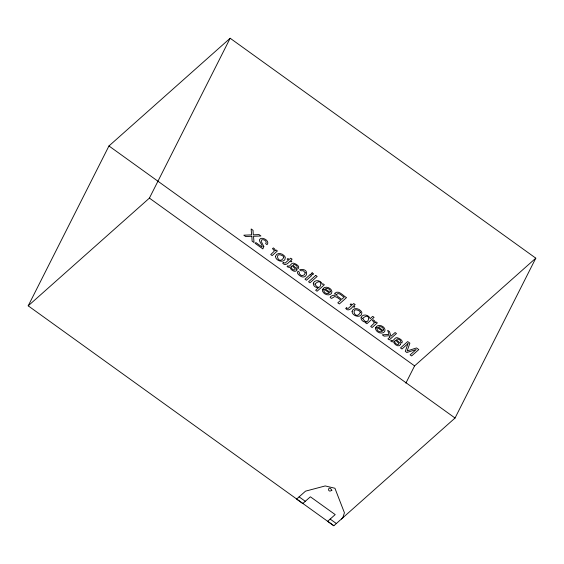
<?xml version="1.0" encoding="UTF-8"?>
<svg xmlns="http://www.w3.org/2000/svg" width="564" height="564" viewBox="0 0 564 564"><rect width="100%" height="100%" fill="white"/><g stroke="black" fill="none" stroke-linecap="round" stroke-linejoin="round"><path stroke-width="0.85" d="M333.839 525.754L28.2 305.836L108.958 145.97L230.161 38.246L535.8 258.164L455.042 418.03L333.839 525.754L327.649 521.312L335.199 514.601L310.376 496.792L302.79 503.532L296.593 499.091L305.54 491.145L325.224 485.942L334.924 488.248L344.428 512.782L342.764 517.83L341.396 519.035M28.2 305.836L149.411 198.112L230.161 38.246M405.883 383.125L414.589 365.888L535.8 258.164M330.151 519.084L336.348 523.519M299.089 496.863L305.293 501.304M108.958 145.97L414.589 365.888M149.411 198.112L455.042 418.03M314.909 284.115C321.261 294.556 323.976 275.387 314.909 284.115M263.818 246.538L262.852 248.893L255.076 243.303L255.901 242.562L262.091 247.011C262.887 244.17 256.676 240.278 260.921 238.375C264.093 237.578 269.987 241.371 267.082 244.691L265.637 243.648C267.858 241.484 263.388 238.537 261.47 240.052L261.195 241.35L263.818 246.538M275.535 256.296C275.366 261.273 285.271 263.684 285.306 257.663A4.385 2.764 26.8 0 0 283.995 255.541C281.817 253.067 276.487 252.355 275.535 256.296M352.077 311.37C351.915 316.348 361.813 318.759 361.848 312.738A4.385 2.764 26.8 0 0 360.537 310.616C358.359 308.141 353.036 307.429 352.077 311.37M275.147 250.317L275.14 250.783L276.043 249.979L277.396 250.952L272.165 255.598L270.741 254.576L274.132 251.332L273.773 249.824L272.44 248.731L273.364 247.906L274.548 248.872L275.147 250.317M375.102 322.241L375.095 322.707L375.998 321.903L377.351 322.876L372.127 327.522L370.703 326.5L374.087 323.257L373.735 321.748L372.395 320.655L373.326 319.83L374.51 320.796L375.102 322.241M361.059 317.807C360.897 320.437 363.836 322.291 366.233 322.213L365.571 322.805L366.882 323.75L374.073 317.356L372.691 316.362L370.09 318.674C369.223 314.677 362.194 313.267 361.059 317.807M305.3 272.793L304.349 274.802L302.487 275.584A2.193 1.382 26.8 0 1 300.831 275.204L299.188 273.54L299.385 272.208L298.003 271.213L297.517 272.313A3.645 2.298 26.8 0 0 297.968 273.97C306.626 283.572 311.377 267.096 299.625 269.775L301.007 270.769L303.213 270.685L305.3 272.793M336.461 294.556L337.117 295.973L341.678 299.371L344.125 297.193C342.277 296.417 338.534 291.426 336.461 294.556M296.988 269.796C295.839 273.357 290.418 270.078 290.1 267.385L287.978 267.16L287.083 266.377L287.739 265.799C289.776 267.837 291.003 262.683 293.372 263.134C295.48 263.635 300.182 265.919 298.321 268.577L296.988 267.625C297.933 265.898 295.113 264.544 293.71 264.438L293.026 265.383L296.361 268.471L296.988 269.796M400.546 344.308C399.397 347.868 393.975 344.59 393.658 341.897L391.536 341.671L390.64 340.889L391.289 340.311C393.334 342.348 394.56 337.202 396.929 337.653C399.037 338.146 403.739 340.437 401.878 343.088L400.546 342.137C401.49 340.409 398.67 339.056 397.267 338.95L396.584 339.895L399.918 342.982L400.546 344.308M313.316 283.177C312.844 285.877 315.918 287.83 318.308 287.859L315.643 290.234L317.067 291.257L324.349 284.778L322.968 283.784L322.277 284.404C321.529 280.435 314.867 278.983 313.316 283.177M362.68 318.343C368.722 328.911 372.162 310.249 362.68 318.343M322.361 289.565C321.966 293.773 328.84 296.883 331.569 293.329C333.599 289.064 326.077 285.074 323.116 288.507L329.327 292.977C327.423 294.711 323.44 292.786 323.947 290.22L322.545 289.212L322.361 289.565M375.49 327.797C375.095 331.999 381.962 335.108 384.69 331.561C386.728 327.296 379.205 323.299 376.244 326.739L382.455 331.202C380.552 332.936 376.569 331.019 377.069 328.445L375.673 327.437L375.49 327.797M291.123 266.709L291.447 268.21L292.688 269.451L293.978 270.022L295.028 269.811L295.106 268.69L292.138 265.693L291.123 266.709M394.68 341.22L395.004 342.722L396.245 343.962L397.535 344.533L398.586 344.322L398.663 343.201L395.695 340.205L394.68 341.22M334.917 293.273L335.319 295.374C333.409 294.443 327.317 297.397 331.646 298.398L334.776 296.488L337.286 297.51L340.868 300.09L337.794 302.819L339.366 303.954L346.536 297.58C343.476 296.29 338.59 289.424 334.917 293.273M331.836 490.271C326.817 493.803 328.185 484.06 331.836 490.271M283.734 257.494C278.503 266.525 273.307 250.134 283.022 256.056A2.432 1.53 26.8 0 1 283.734 257.494M360.276 312.569C355.052 321.6 349.849 305.209 359.564 311.131A2.432 1.53 26.8 0 1 360.276 312.569M408.005 343.617L405.269 351.372L406.827 352.493L416.211 349.525L410.127 354.869L411.628 355.947L418.798 349.574L416.542 347.953L407.145 350.942L409.894 343.166L407.659 341.565L400.489 347.932L401.991 349.01L408.005 343.617M330.405 291.644L329.989 292.328L325.28 288.944C327.183 287.541 330.589 289.24 330.405 291.644M383.534 329.869L383.111 330.553L378.409 327.169C380.312 325.766 383.717 327.472 383.534 329.869M283.332 262.521L282.642 263.134C284.94 266.377 288.225 263.416 289.945 261.139L291.087 261.964L291.807 261.322L290.657 260.498L292.117 259.2L290.679 258.171L289.219 259.461L287.866 258.488L287.154 259.13L288.5 260.103L285.095 263.134L283.332 262.521M310.186 274.583L304.983 279.208L306.428 280.252L311.631 275.627L310.186 274.583M312.153 272.842L311.152 273.723L312.604 274.767L313.598 273.878L312.153 272.842M315.734 275.415L308.564 281.788L309.988 282.811L317.158 276.445L315.734 275.415M346.366 307.873L345.676 308.487C347.967 311.73 351.259 308.769 352.972 306.492L354.121 307.317L354.841 306.682L353.691 305.85L355.151 304.56L353.713 303.524L352.253 304.821L350.9 303.841L350.181 304.482L351.534 305.455L348.122 308.487L346.366 307.873M389.9 337.159L387.94 338.901L389.308 339.888L396.478 333.514L395.11 332.527L390.944 336.229L389.512 331.625L387.694 330.321L388.977 334.389L382.279 334.833L384.105 336.144L389.379 335.7L389.9 337.159M251.84 236.238L245.763 236.598L243.81 235.195L251.572 234.871L251.17 228.963L253.039 230.309L253.243 234.864L258.954 234.561L260.921 235.978L253.525 236.281L254.011 242.534L252.115 241.173L251.84 236.238"/></g></svg>
